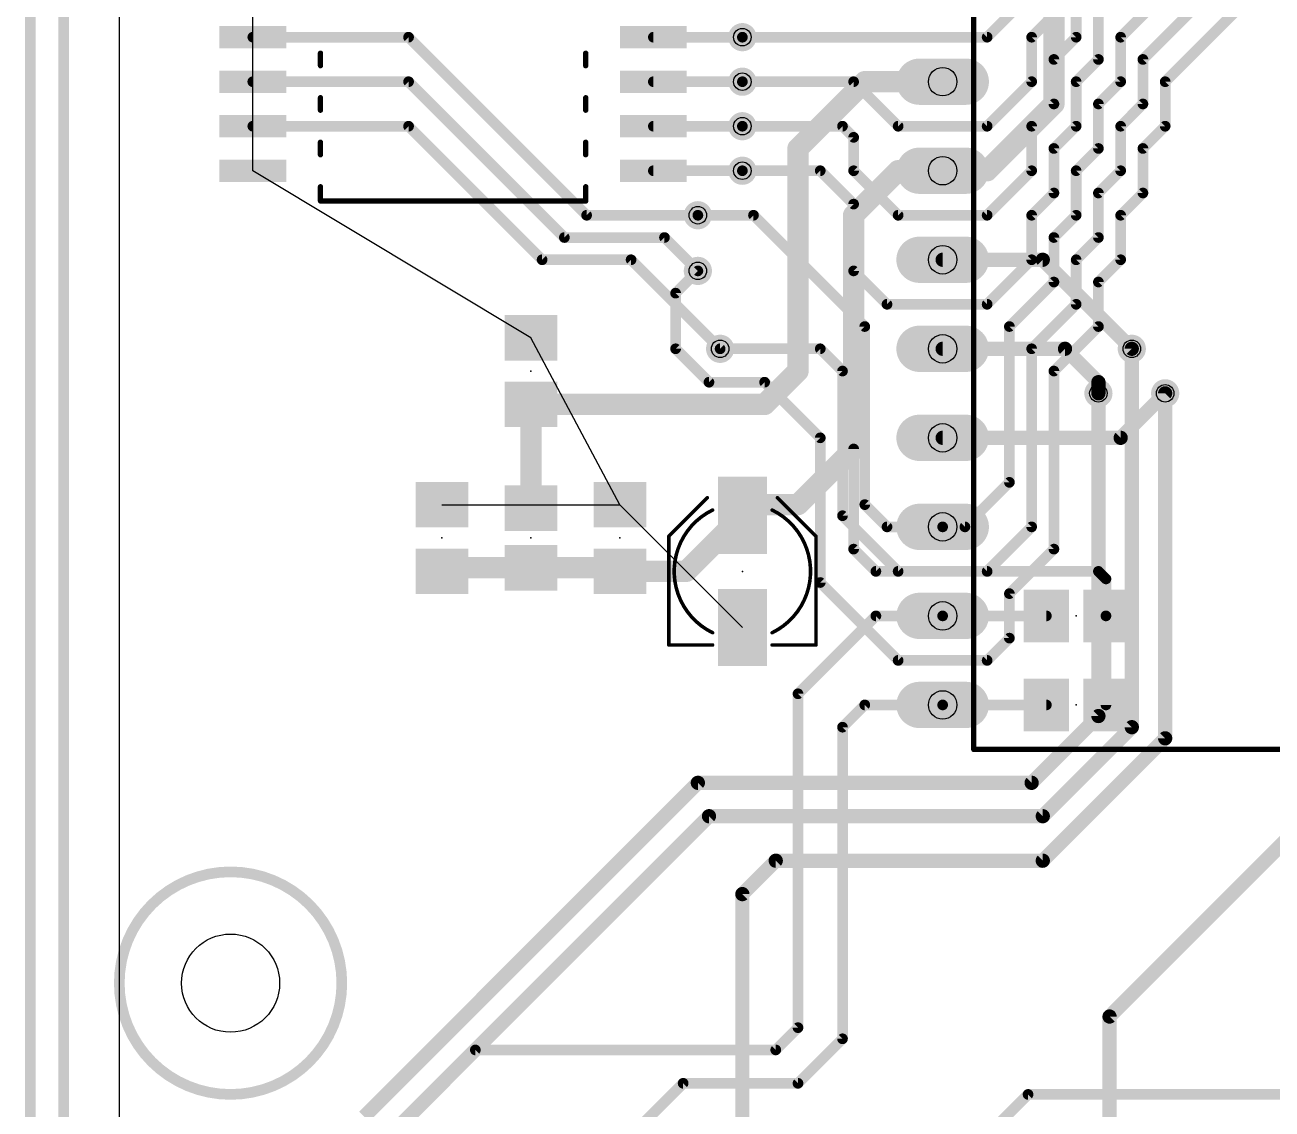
# Model space of a CAD drawing. Extents: x -3 to 108, y -3 to 135.
# Drawn here: x -2.69 to 32.89, y 66.26 to 97.19 of the extents above; entities that cross this region are included whole.
import ezdxf

# ---------------------------------------------------------------- set-up
doc = ezdxf.new("R2010")
doc.units = 0
for name, color, linetype in [('1', 22, 'CONTINUOUS'), ('16', 175, 'CONTINUOUS'), ('17', 82, 'CONTINUOUS'), ('18', 82, 'CONTINUOUS'), ('19', 53, 'CONTINUOUS'), ('20', 7, 'CONTINUOUS'), ('21', 253, 'CONTINUOUS'), ('23', 7, 'CONTINUOUS'), ('44', 253, 'CONTINUOUS')]:
    doc.layers.add(name, color=color, linetype=linetype)

# ---------------------------------------------------------------- blocks, each defined once
blk = doc.blocks.new('RECT')
blk.add_solid([(-0.5, -0.5), (0.5, -0.5), (-0.5, 0.5), (0.5, 0.5)])
blk = doc.blocks.new('LONGP100')
at = {"const_width": 1}
blk.add_lwpolyline([(-0.5, 0), (0.5, 0)], dxfattribs=at)
at = {"const_width": 0.5}
for points in [[(-0.5, 0.25, 1), (-0.5, -0.25)], [(0.5, -0.25, 1), (0.5, 0.25)]]:
    blk.add_lwpolyline(points, format="xyb", dxfattribs=at)
blk = doc.blocks.new('ROUNDV')
at = {"const_width": 0.5}
blk.add_lwpolyline([(0, -0.25, 1), (0, 0.25, 1), (0, -0.25)], format="xyb", dxfattribs=at)

msp = doc.modelspace()

# ---------------------------------------------------------------- linework, layer by layer
at = {"layer": '1'}
for points, const_width in [([(-1.5875, -2.2225), (-1.5875, 133.985)], 0.3048), ([(26.67, 94.9325), (26.67, 100.965)], 0.6096), ([(3.81, 96.8375), (8.255, 96.8375)], 0.3048), ([(8.255, 96.8375), (13.335, 91.7575)], 0.3048), ([(15.24, 96.8375), (17.78, 96.8375)], 0.3048), ([(21.2725, 95.5675), (19.3675, 93.6625)], 0.6096), ([(23.495, 95.5675), (21.2725, 95.5675)], 0.6096), ([(3.81, 95.5675), (8.255, 95.5675)], 0.3048), ([(8.255, 95.5675), (12.7, 91.1225)], 0.3048), ([(15.24, 95.5675), (17.78, 95.5675)], 0.3048), ([(24.765, 93.0275), (26.67, 94.9325)], 0.6096), ([(3.81, 94.2975), (8.255, 94.2975)], 0.3048), ([(8.255, 94.2975), (12.065, 90.4875)], 0.3048), ([(17.78, 94.2975), (15.24, 94.2975)], 0.3048), ([(19.3675, 93.6625), (19.3675, 87.3125)], 0.6096), ([(22.225, 93.0275), (20.955, 91.7575)], 0.6096), ([(23.495, 93.0275), (22.225, 93.0275)], 0.6096), ([(23.495, 93.0275), (24.765, 93.0275)], 0.6096), ([(15.24, 93.0275), (17.78, 93.0275)], 0.3048), ([(13.335, 91.7575), (16.51, 91.7575)], 0.3048), ([(20.955, 91.7575), (20.955, 85.09)], 0.6096), ([(12.7, 91.1225), (15.5575, 91.1225)], 0.3048), ([(15.5575, 91.1225), (16.51, 90.17)], 0.3048), ([(12.065, 90.4875), (14.605, 90.4875)], 0.3048), ([(14.605, 90.4875), (17.145, 87.9475)], 0.3048), ([(23.495, 90.4875), (26.3525, 90.4875)], 0.4064), ([(26.3525, 90.4875), (28.8925, 87.9475)], 0.4064), ([(26.9875, 87.9475), (23.495, 87.9475)], 0.4064), ([(27.94, 86.995), (26.9875, 87.9475)], 0.4064), ([(19.3675, 87.3125), (18.415, 86.36)], 0.6096), ([(27.94, 86.6775), (27.94, 86.995)], 0.4064), ([(28.575, 85.4075), (29.845, 86.6775)], 0.4064), ([(18.415, 86.36), (11.7475, 86.3625)], 0.6096), ([(11.7475, 83.4), (11.7475, 86.3625)], 0.6096), ([(23.495, 85.4075), (28.575, 85.4075)], 0.4064), ([(20.955, 85.09), (19.3675, 83.5025)], 0.6096), ([(20.955, 82.2325), (20.955, 85.09)], 0.3048), ([(18.085, 83.5025), (17.78, 83.1975)], 0.6096), ([(19.3675, 83.5025), (18.085, 83.5025)], 0.6096), ([(16.1825, 81.6), (17.78, 83.1975)], 0.6096), ([(21.59, 81.5975), (20.955, 82.2325)], 0.3048), ([(9.3075, 81.7), (9.2075, 81.6)], 0.6096), ([(11.7475, 81.7), (9.3075, 81.7)], 0.6096), ([(11.7475, 81.7), (14.1875, 81.7)], 0.6096), ([(14.1875, 81.7), (14.2875, 81.6)], 0.6096), ([(14.2875, 81.6), (16.1825, 81.6)], 0.6096), ([(27.94, 81.5975), (21.59, 81.5975)], 0.3048), ([(28.155, 81.3825), (27.94, 81.5975)], 0.3048), ([(28.155, 80.3275), (28.155, 81.3825)], 0.3048), ([(21.59, 80.3275), (19.3675, 78.105)], 0.3048), ([(23.495, 80.3275), (21.59, 80.3275)], 0.3048), ([(26.455, 80.3275), (23.495, 80.3275)], 0.3048), ([(28.155, 77.7875), (28.155, 80.3275)], 0.3048), ([(19.3675, 78.105), (19.3675, 68.58)], 0.3048), ([(21.2725, 77.7875), (20.6375, 77.1525)], 0.3048), ([(23.495, 77.7875), (21.2725, 77.7875)], 0.3048), ([(26.455, 77.7875), (23.495, 77.7875)], 0.3048), ([(20.6375, 77.1525), (20.6375, 68.2625)], 0.3048), ([(19.3675, 68.58), (18.7325, 67.945)], 0.3048), ([(20.6375, 68.2625), (19.3675, 66.9925)], 0.3048), ([(10.16, 67.945), (6.985, 64.77)], 0.3048), ([(18.7325, 67.945), (10.16, 67.945)], 0.3048), ([(16.09, 66.9925), (13.895, 64.7975)], 0.3048), ([(19.3675, 66.9925), (16.09, 66.9925)], 0.3048), ([(25.9325, 66.675), (24.055, 64.7975)], 0.3048), ([(34.6075, 66.675), (25.9325, 66.675)], 0.3048)]:
    msp.add_lwpolyline(points, dxfattribs=dict(at, const_width=const_width))
for points, const_width in [([(3.81, 96.9137, 1), (3.81, 96.7613)], 0.1524), ([(8.3089, 96.8914, 1), (8.2011, 96.7836)], 0.1524), ([(8.255, 96.7613, 1), (8.255, 96.9137)], 0.1524), ([(15.24, 96.9137, 1), (15.24, 96.7613)], 0.1524), ([(17.78, 96.7613, 1), (17.78, 96.9137)], 0.1524), ([(21.2725, 95.7199, 1), (21.2725, 95.4151)], 0.3048), ([(21.3803, 95.4597, 1), (21.1647, 95.6753)], 0.3048), ([(23.495, 95.4151, 1), (23.495, 95.7199)], 0.3048), ([(3.81, 95.6437, 1), (3.81, 95.4913)], 0.1524), ([(8.3089, 95.6214, 1), (8.2011, 95.5136)], 0.1524), ([(8.255, 95.4913, 1), (8.255, 95.6437)], 0.1524), ([(15.24, 95.6437, 1), (15.24, 95.4913)], 0.1524), ([(17.78, 95.4913, 1), (17.78, 95.6437)], 0.1524), ([(26.5176, 94.9325, 1), (26.8224, 94.9325)], 0.3048), ([(26.7778, 94.8247, 1), (26.5622, 95.0403)], 0.3048), ([(3.81, 94.3737, 1), (3.81, 94.2213)], 0.1524), ([(8.3089, 94.3514, 1), (8.2011, 94.2436)], 0.1524), ([(8.255, 94.2213, 1), (8.255, 94.3737)], 0.1524), ([(15.24, 94.3737, 1), (15.24, 94.2213)], 0.1524), ([(17.78, 94.2213, 1), (17.78, 94.3737)], 0.1524), ([(19.5199, 93.6625, 1), (19.2151, 93.6625)], 0.3048), ([(19.2597, 93.7703, 1), (19.4753, 93.5547)], 0.3048), ([(22.225, 93.1799, 1), (22.225, 92.8751)], 0.3048), ([(22.3328, 92.9197, 1), (22.1172, 93.1353)], 0.3048), ([(23.495, 93.1799, 1), (23.495, 92.8751)], 0.3048), ([(23.495, 92.8751, 1), (23.495, 93.1799)], 0.3048), ([(24.6572, 93.1353, 1), (24.8728, 92.9197)], 0.3048), ([(24.765, 92.8751, 1), (24.765, 93.1799)], 0.3048), ([(15.24, 93.1037, 1), (15.24, 92.9513)], 0.1524), ([(17.78, 92.9513, 1), (17.78, 93.1037)], 0.1524), ([(13.335, 91.8337, 1), (13.335, 91.6813)], 0.1524), ([(13.2811, 91.7036, 1), (13.3889, 91.8114)], 0.1524), ([(16.51, 91.6813, 1), (16.51, 91.8337)], 0.1524), ([(20.8472, 91.8653, 1), (21.0628, 91.6497)], 0.3048), ([(21.1074, 91.7575, 1), (20.8026, 91.7575)], 0.3048), ([(12.7, 91.1987, 1), (12.7, 91.0463)], 0.1524), ([(12.6461, 91.0686, 1), (12.7539, 91.1764)], 0.1524), ([(15.6114, 91.1764, 1), (15.5036, 91.0686)], 0.1524), ([(15.5575, 91.0463, 1), (15.5575, 91.1987)], 0.1524), ([(12.065, 90.5637, 1), (12.065, 90.4113)], 0.1524), ([(12.0111, 90.4336, 1), (12.1189, 90.5414)], 0.1524), ([(14.6589, 90.5414, 1), (14.5511, 90.4336)], 0.1524), ([(14.605, 90.4113, 1), (14.605, 90.5637)], 0.1524), ([(23.495, 90.5891, 1), (23.495, 90.3859)], 0.2032), ([(26.4243, 90.5593, 1), (26.2807, 90.4157)], 0.2032), ([(26.3525, 90.3859, 1), (26.3525, 90.5891)], 0.2032), ([(16.4561, 90.1161, 1), (16.5639, 90.2239)], 0.1524), ([(17.0911, 87.8936, 1), (17.1989, 88.0014)], 0.1524), ([(23.495, 88.0491, 1), (23.495, 87.8459)], 0.2032), ([(27.0593, 88.0193, 1), (26.9157, 87.8757)], 0.2032), ([(26.9875, 87.8459, 1), (26.9875, 88.0491)], 0.2032), ([(28.8207, 87.8757, 1), (28.9643, 88.0193)], 0.2032), ([(19.4753, 87.2047, 1), (19.2597, 87.4203)], 0.3048), ([(19.2151, 87.3125, 1), (19.5199, 87.3125)], 0.3048), ([(28.0416, 86.995, 1), (27.8384, 86.995)], 0.2032), ([(27.8682, 86.9232, 1), (28.0118, 87.0668)], 0.2032), ([(29.9168, 86.6057, 1), (29.7732, 86.7493)], 0.2032), ([(11.7476, 86.5149, 1), (11.7474, 86.2101)], 0.3048), ([(11.8999, 86.3625, 1), (11.5951, 86.3625)], 0.3048), ([(18.3072, 86.4678, 1), (18.5228, 86.2522)], 0.3048), ([(18.4149, 86.2076, 1), (18.4151, 86.5124)], 0.3048), ([(27.8384, 86.6775, 1), (28.0416, 86.6775)], 0.2032), ([(23.495, 85.5091, 1), (23.495, 85.3059)], 0.2032), ([(28.5032, 85.4793, 1), (28.6468, 85.3357)], 0.2032), ([(28.575, 85.3059, 1), (28.575, 85.5091)], 0.2032), ([(20.8026, 85.09, 1), (21.1074, 85.09)], 0.3048), ([(21.0628, 84.9822, 1), (20.8472, 85.1978)], 0.3048), ([(21.0312, 85.09, 1), (20.8788, 85.09)], 0.1524), ([(18.085, 83.6549, 1), (18.085, 83.3501)], 0.3048), ([(18.1928, 83.3947, 1), (17.9772, 83.6103)], 0.3048), ([(19.2597, 83.6103, 1), (19.4753, 83.3947)], 0.3048), ([(19.3675, 83.3501, 1), (19.3675, 83.6549)], 0.3048), ([(11.5951, 83.4, 1), (11.8999, 83.4)], 0.3048), ([(17.6722, 83.3053, 1), (17.8878, 83.0897)], 0.3048), ([(17.8878, 83.0897, 1), (17.6722, 83.3053)], 0.3048), ([(21.0089, 82.2864, 1), (20.9011, 82.1786)], 0.1524), ([(20.8788, 82.2325, 1), (21.0312, 82.2325)], 0.1524), ([(9.0997, 81.7078, 1), (9.3153, 81.4922)], 0.3048), ([(9.3075, 81.8524, 1), (9.3075, 81.5476)], 0.3048), ([(9.4153, 81.5922, 1), (9.1997, 81.8078)], 0.3048), ([(11.7475, 81.8524, 1), (11.7475, 81.5476)], 0.3048), ([(11.7475, 81.5476, 1), (11.7475, 81.8524)], 0.3048), ([(14.2953, 81.8078, 1), (14.0797, 81.5922)], 0.3048), ([(14.2875, 81.7524, 1), (14.2875, 81.4476)], 0.3048), ([(14.1797, 81.4922, 1), (14.3953, 81.7078)], 0.3048), ([(14.1875, 81.5476, 1), (14.1875, 81.8524)], 0.3048), ([(16.0747, 81.7078, 1), (16.2903, 81.4922)], 0.3048), ([(16.1825, 81.4476, 1), (16.1825, 81.7524)], 0.3048), ([(21.59, 81.6737, 1), (21.59, 81.5213)], 0.1524), ([(21.5361, 81.5436, 1), (21.6439, 81.6514)], 0.1524), ([(27.9939, 81.6514, 1), (27.8861, 81.5436)], 0.1524), ([(27.94, 81.5213, 1), (27.94, 81.6737)], 0.1524), ([(28.2312, 81.3825, 1), (28.0788, 81.3825)], 0.1524), ([(28.1011, 81.3286, 1), (28.2089, 81.4364)], 0.1524), ([(21.59, 80.4037, 1), (21.59, 80.2513)], 0.1524), ([(21.6439, 80.2736, 1), (21.5361, 80.3814)], 0.1524), ([(23.495, 80.4037, 1), (23.495, 80.2513)], 0.1524), ([(23.495, 80.2513, 1), (23.495, 80.4037)], 0.1524), ([(26.455, 80.2513, 1), (26.455, 80.4037)], 0.1524), ([(28.2312, 80.3275, 1), (28.0788, 80.3275)], 0.1524), ([(28.0788, 80.3275, 1), (28.2312, 80.3275)], 0.1524), ([(19.4437, 78.105, 1), (19.2913, 78.105)], 0.1524), ([(19.3136, 78.1589, 1), (19.4214, 78.0511)], 0.1524), ([(21.2725, 77.8637, 1), (21.2725, 77.7113)], 0.1524), ([(21.3264, 77.7336, 1), (21.2186, 77.8414)], 0.1524), ([(23.495, 77.8637, 1), (23.495, 77.7113)], 0.1524), ([(23.495, 77.7113, 1), (23.495, 77.8637)], 0.1524), ([(26.455, 77.7113, 1), (26.455, 77.8637)], 0.1524), ([(28.0788, 77.7875, 1), (28.2312, 77.7875)], 0.1524), ([(20.7137, 77.1525, 1), (20.5613, 77.1525)], 0.1524), ([(20.5836, 77.2064, 1), (20.6914, 77.0986)], 0.1524), ([(19.4214, 68.5261, 1), (19.3136, 68.6339)], 0.1524), ([(19.2913, 68.58, 1), (19.4437, 68.58)], 0.1524), ([(20.5613, 68.2625, 1), (20.7137, 68.2625)], 0.1524), ([(20.6914, 68.2086, 1), (20.5836, 68.3164)], 0.1524), ([(10.16, 68.0212, 1), (10.16, 67.8688)], 0.1524), ([(10.2139, 67.8911, 1), (10.1061, 67.9989)], 0.1524), ([(18.6786, 67.9989, 1), (18.7864, 67.8911)], 0.1524), ([(18.7325, 67.8688, 1), (18.7325, 68.0212)], 0.1524), ([(16.09, 67.0687, 1), (16.09, 66.9163)], 0.1524), ([(16.1439, 66.9386, 1), (16.0361, 67.0464)], 0.1524), ([(19.3136, 67.0464, 1), (19.4214, 66.9386)], 0.1524), ([(19.3675, 66.9163, 1), (19.3675, 67.0687)], 0.1524), ([(25.9325, 66.7512, 1), (25.9325, 66.5988)], 0.1524), ([(25.9864, 66.6211, 1), (25.8786, 66.7289)], 0.1524)]:
    msp.add_lwpolyline(points, format="xyb", dxfattribs=dict(at, const_width=const_width))
at = {"layer": '16'}
for points, const_width in [([(-2.54, -2.54), (-2.54, 134.62)], 0.3048), ([(28.575, 96.8375), (31.75, 100.0125)], 0.3048), ([(32.385, 99.3775), (29.21, 96.2025)], 0.3048), ([(24.765, 96.8375), (26.035, 98.1075)], 0.3048), ([(27.305, 96.8375), (27.305, 98.1075)], 0.3048), ([(29.845, 95.5675), (32.385, 98.1075)], 0.3048), ([(26.035, 96.8375), (26.67, 97.4725)], 0.3048), ([(27.94, 96.2025), (27.94, 97.4725)], 0.3048), ([(24.765, 96.8375), (17.78, 96.8375)], 0.3048), ([(26.035, 95.5675), (26.035, 96.8375)], 0.3048), ([(26.67, 96.2025), (27.305, 96.8375)], 0.3048), ([(28.575, 95.5675), (28.575, 96.8375)], 0.3048), ([(26.67, 94.9325), (26.67, 96.2025)], 0.3048), ([(27.305, 95.5675), (27.94, 96.2025)], 0.3048), ([(29.21, 96.2025), (29.21, 94.9325)], 0.3048), ([(20.955, 95.5675), (17.78, 95.5675)], 0.3048), ([(22.225, 94.2975), (20.955, 95.5675)], 0.3048), ([(24.765, 94.2975), (26.035, 95.5675)], 0.3048), ([(27.305, 94.2975), (27.305, 95.5675)], 0.3048), ([(27.94, 94.9325), (28.575, 95.5675)], 0.3048), ([(29.845, 94.2975), (29.845, 95.5675)], 0.3048), ([(26.035, 94.2975), (26.67, 94.9325)], 0.3048), ([(27.94, 93.6625), (27.94, 94.9325)], 0.3048), ([(29.21, 94.9325), (28.575, 94.2975)], 0.3048), ([(20.6375, 94.2975), (17.78, 94.2975)], 0.3048), ([(20.955, 93.98), (20.6375, 94.2975)], 0.3048), ([(24.765, 94.2975), (22.225, 94.2975)], 0.3048), ([(26.035, 93.0275), (26.035, 94.2975)], 0.3048), ([(26.67, 93.6625), (27.305, 94.2975)], 0.3048), ([(28.575, 94.2975), (28.575, 93.0275)], 0.3048), ([(29.21, 93.6625), (29.845, 94.2975)], 0.3048), ([(20.955, 93.0275), (20.955, 93.98)], 0.3048), ([(26.67, 92.3925), (26.67, 93.6625)], 0.3048), ([(27.305, 93.0275), (27.94, 93.6625)], 0.3048), ([(29.21, 92.3925), (29.21, 93.6625)], 0.3048), ([(20.0025, 93.0275), (17.78, 93.0275)], 0.3048), ([(20.955, 92.075), (20.0025, 93.0275)], 0.3048), ([(22.225, 91.7575), (20.955, 93.0275)], 0.3048), ([(24.765, 91.7575), (26.035, 93.0275)], 0.3048), ([(27.305, 91.7575), (27.305, 93.0275)], 0.3048), ([(28.575, 93.0275), (27.94, 92.3925)], 0.3048), ([(26.035, 91.7575), (26.67, 92.3925)], 0.3048), ([(27.94, 92.3925), (27.94, 91.1225)], 0.3048), ([(28.575, 91.7575), (29.21, 92.3925)], 0.3048), ([(20.955, 90.17), (20.955, 92.075)], 0.3048), ([(16.51, 91.7575), (18.0975, 91.7575)], 0.3048), ([(18.0975, 91.7575), (21.2725, 88.5825)], 0.3048), ([(24.765, 91.7575), (22.225, 91.7575)], 0.3048), ([(26.035, 90.4875), (26.035, 91.7575)], 0.3048), ([(26.67, 91.1225), (27.305, 91.7575)], 0.3048), ([(28.575, 90.4875), (28.575, 91.7575)], 0.3048), ([(26.67, 89.8525), (26.67, 91.1225)], 0.3048), ([(27.94, 91.1225), (27.305, 90.4875)], 0.3048), ([(24.765, 89.2175), (26.035, 90.4875)], 0.3048), ([(27.305, 90.4875), (27.305, 89.2175)], 0.3048), ([(27.94, 89.8525), (28.575, 90.4875)], 0.3048), ([(15.875, 89.535), (16.51, 90.17)], 0.3048), ([(21.9075, 89.2175), (20.955, 90.17)], 0.3048), ([(15.875, 87.9475), (15.875, 89.535)], 0.3048), ([(25.4, 88.5825), (26.67, 89.8525)], 0.3048), ([(27.94, 88.5825), (27.94, 89.8525)], 0.3048), ([(24.765, 89.2175), (21.9075, 89.2175)], 0.3048), ([(27.305, 89.2175), (26.035, 87.9475)], 0.3048), ([(21.2725, 88.5825), (21.2725, 83.5025)], 0.3048), ([(25.4, 84.1375), (25.4, 88.5825)], 0.3048), ([(26.67, 87.3125), (27.94, 88.5825)], 0.3048), ([(16.8275, 86.995), (15.875, 87.9475)], 0.3048), ([(20.0025, 87.9475), (17.145, 87.9475)], 0.3048), ([(20.6375, 87.3125), (20.0025, 87.9475)], 0.3048), ([(26.035, 87.9475), (26.035, 82.8675)], 0.3048), ([(28.8925, 87.9475), (28.8925, 77.1525)], 0.4064), ([(20.6375, 83.185), (20.6375, 87.3125)], 0.3048), ([(26.67, 87.3125), (26.67, 82.2325)], 0.3048), ([(18.415, 86.995), (16.8275, 86.995)], 0.3048), ([(20.0025, 85.4075), (18.415, 86.995)], 0.3048), ([(27.94, 77.47), (27.94, 86.6775)], 0.4064), ([(29.845, 86.6775), (29.845, 76.835)], 0.4064), ([(20.0025, 81.28), (20.0025, 85.4075)], 0.3048), ([(24.13, 82.8675), (25.4, 84.1375)], 0.3048), ([(21.2725, 83.5025), (21.9075, 82.8675)], 0.3048), ([(22.225, 81.5975), (20.6375, 83.185)], 0.3048), ([(21.9075, 82.8675), (23.495, 82.8675)], 0.3048), ([(23.495, 82.8675), (24.13, 82.8675)], 0.3048), ([(26.035, 82.8675), (24.765, 81.5975)], 0.3048), ([(26.67, 82.2325), (25.4, 80.9625)], 0.3048), ([(24.765, 81.5975), (22.225, 81.5975)], 0.3048), ([(22.225, 79.0575), (20.0025, 81.28)], 0.3048), ([(25.4, 80.9625), (25.4, 79.6925)], 0.3048), ([(25.4, 79.6925), (24.765, 79.0575)], 0.3048), ([(24.765, 79.0575), (22.225, 79.0575)], 0.3048), ([(26.035, 75.565), (27.94, 77.47)], 0.4064), ([(28.8925, 77.1525), (26.3525, 74.6125)], 0.4064), ([(29.845, 76.835), (26.3525, 73.3425)], 0.4064), ([(6.985, 66.04), (16.51, 75.565)], 0.4064), ([(16.51, 75.565), (26.035, 75.565)], 0.4064), ([(16.8275, 74.6125), (7.9375, 65.7225)], 0.4064), ([(26.3525, 74.6125), (16.8275, 74.6125)], 0.4064), ([(33.9725, 74.6125), (28.2575, 68.8975)], 0.4064), ([(18.7325, 73.3425), (17.78, 72.39)], 0.4064), ([(26.3525, 73.3425), (18.7325, 73.3425)], 0.4064), ([(17.78, 72.39), (17.78, 30.48)], 0.4064), ([(28.2575, 68.8975), (28.2575, 26.67)], 0.4064)]:
    msp.add_lwpolyline(points, dxfattribs=dict(at, const_width=const_width))
for points, const_width in [([(17.78, 96.9137, 1), (17.78, 96.7613)], 0.1524), ([(24.7111, 96.8914, 1), (24.8189, 96.7836)], 0.1524), ([(24.765, 96.7613, 1), (24.765, 96.9137)], 0.1524), ([(26.1112, 96.8375, 1), (25.9588, 96.8375)], 0.1524), ([(25.9811, 96.8914, 1), (26.0889, 96.7836)], 0.1524), ([(27.2288, 96.8375, 1), (27.3812, 96.8375)], 0.1524), ([(27.3589, 96.7836, 1), (27.2511, 96.8914)], 0.1524), ([(28.6512, 96.8375, 1), (28.4988, 96.8375)], 0.1524), ([(28.5211, 96.8914, 1), (28.6289, 96.7836)], 0.1524), ([(26.7462, 96.2025, 1), (26.5938, 96.2025)], 0.1524), ([(26.6161, 96.2564, 1), (26.7239, 96.1486)], 0.1524), ([(27.8638, 96.2025, 1), (28.0162, 96.2025)], 0.1524), ([(27.9939, 96.1486, 1), (27.8861, 96.2564)], 0.1524), ([(29.2862, 96.2025, 1), (29.1338, 96.2025)], 0.1524), ([(29.1561, 96.2564, 1), (29.2639, 96.1486)], 0.1524), ([(17.78, 95.6437, 1), (17.78, 95.4913)], 0.1524), ([(21.0089, 95.6214, 1), (20.9011, 95.5136)], 0.1524), ([(20.955, 95.4913, 1), (20.955, 95.6437)], 0.1524), ([(25.9588, 95.5675, 1), (26.1112, 95.5675)], 0.1524), ([(26.0889, 95.5136, 1), (25.9811, 95.6214)], 0.1524), ([(27.3812, 95.5675, 1), (27.2288, 95.5675)], 0.1524), ([(27.2511, 95.6214, 1), (27.3589, 95.5136)], 0.1524), ([(28.4988, 95.5675, 1), (28.6512, 95.5675)], 0.1524), ([(28.6289, 95.5136, 1), (28.5211, 95.6214)], 0.1524), ([(29.9212, 95.5675, 1), (29.7688, 95.5675)], 0.1524), ([(29.7911, 95.6214, 1), (29.8989, 95.5136)], 0.1524), ([(26.7239, 94.8786, 1), (26.6161, 94.9864)], 0.1524), ([(28.0162, 94.9325, 1), (27.8638, 94.9325)], 0.1524), ([(27.8861, 94.9864, 1), (27.9939, 94.8786)], 0.1524), ([(29.2639, 94.8786, 1), (29.1561, 94.9864)], 0.1524), ([(26.5938, 94.9325, 1), (26.7462, 94.9325)], 0.1524), ([(29.1338, 94.9325, 1), (29.2862, 94.9325)], 0.1524), ([(17.78, 94.3737, 1), (17.78, 94.2213)], 0.1524), ([(20.6914, 94.3514, 1), (20.5836, 94.2436)], 0.1524), ([(20.6375, 94.2213, 1), (20.6375, 94.3737)], 0.1524), ([(22.225, 94.3737, 1), (22.225, 94.2213)], 0.1524), ([(22.1711, 94.2436, 1), (22.2789, 94.3514)], 0.1524), ([(24.7111, 94.3514, 1), (24.8189, 94.2436)], 0.1524), ([(24.765, 94.2213, 1), (24.765, 94.3737)], 0.1524), ([(26.1112, 94.2975, 1), (25.9588, 94.2975)], 0.1524), ([(25.9811, 94.3514, 1), (26.0889, 94.2436)], 0.1524), ([(27.2288, 94.2975, 1), (27.3812, 94.2975)], 0.1524), ([(27.3589, 94.2436, 1), (27.2511, 94.3514)], 0.1524), ([(28.6512, 94.2975, 1), (28.4988, 94.2975)], 0.1524), ([(28.5211, 94.3514, 1), (28.6289, 94.2436)], 0.1524), ([(29.7688, 94.2975, 1), (29.9212, 94.2975)], 0.1524), ([(29.8989, 94.2436, 1), (29.7911, 94.3514)], 0.1524), ([(21.0312, 93.98, 1), (20.8788, 93.98)], 0.1524), ([(20.9011, 93.9261, 1), (21.0089, 94.0339)], 0.1524), ([(26.7462, 93.6625, 1), (26.5938, 93.6625)], 0.1524), ([(26.6161, 93.7164, 1), (26.7239, 93.6086)], 0.1524), ([(27.8638, 93.6625, 1), (28.0162, 93.6625)], 0.1524), ([(27.9939, 93.6086, 1), (27.8861, 93.7164)], 0.1524), ([(29.2862, 93.6625, 1), (29.1338, 93.6625)], 0.1524), ([(29.1561, 93.7164, 1), (29.2639, 93.6086)], 0.1524), ([(17.78, 93.1037, 1), (17.78, 92.9513)], 0.1524), ([(20.0564, 93.0814, 1), (19.9486, 92.9736)], 0.1524), ([(20.0025, 92.9513, 1), (20.0025, 93.1037)], 0.1524), ([(21.0089, 93.0814, 1), (20.9011, 92.9736)], 0.1524), ([(20.8788, 93.0275, 1), (21.0312, 93.0275)], 0.1524), ([(25.9588, 93.0275, 1), (26.1112, 93.0275)], 0.1524), ([(26.0889, 92.9736, 1), (25.9811, 93.0814)], 0.1524), ([(27.3812, 93.0275, 1), (27.2288, 93.0275)], 0.1524), ([(27.2511, 93.0814, 1), (27.3589, 92.9736)], 0.1524), ([(28.4988, 93.0275, 1), (28.6512, 93.0275)], 0.1524), ([(28.6289, 92.9736, 1), (28.5211, 93.0814)], 0.1524), ([(26.7239, 92.3386, 1), (26.6161, 92.4464)], 0.1524), ([(28.0162, 92.3925, 1), (27.8638, 92.3925)], 0.1524), ([(29.2639, 92.3386, 1), (29.1561, 92.4464)], 0.1524), ([(21.0312, 92.075, 1), (20.8788, 92.075)], 0.1524), ([(20.9011, 92.0211, 1), (21.0089, 92.1289)], 0.1524), ([(26.5938, 92.3925, 1), (26.7462, 92.3925)], 0.1524), ([(27.8861, 92.4464, 1), (27.9939, 92.3386)], 0.1524), ([(29.1338, 92.3925, 1), (29.2862, 92.3925)], 0.1524), ([(16.51, 91.8337, 1), (16.51, 91.6813)], 0.1524), ([(18.1514, 91.8114, 1), (18.0436, 91.7036)], 0.1524), ([(18.0975, 91.6813, 1), (18.0975, 91.8337)], 0.1524), ([(22.225, 91.8337, 1), (22.225, 91.6813)], 0.1524), ([(22.1711, 91.7036, 1), (22.2789, 91.8114)], 0.1524), ([(24.7111, 91.8114, 1), (24.8189, 91.7036)], 0.1524), ([(24.765, 91.6813, 1), (24.765, 91.8337)], 0.1524), ([(26.1112, 91.7575, 1), (25.9588, 91.7575)], 0.1524), ([(25.9811, 91.8114, 1), (26.0889, 91.7036)], 0.1524), ([(27.2288, 91.7575, 1), (27.3812, 91.7575)], 0.1524), ([(27.3589, 91.7036, 1), (27.2511, 91.8114)], 0.1524), ([(28.6512, 91.7575, 1), (28.4988, 91.7575)], 0.1524), ([(28.5211, 91.8114, 1), (28.6289, 91.7036)], 0.1524), ([(26.7462, 91.1225, 1), (26.5938, 91.1225)], 0.1524), ([(26.6161, 91.1764, 1), (26.7239, 91.0686)], 0.1524), ([(27.8638, 91.1225, 1), (28.0162, 91.1225)], 0.1524), ([(27.9939, 91.0686, 1), (27.8861, 91.1764)], 0.1524), ([(25.9588, 90.4875, 1), (26.1112, 90.4875)], 0.1524), ([(26.0889, 90.4336, 1), (25.9811, 90.5414)], 0.1524), ([(27.3812, 90.4875, 1), (27.2288, 90.4875)], 0.1524), ([(27.2511, 90.5414, 1), (27.3589, 90.4336)], 0.1524), ([(28.4988, 90.4875, 1), (28.6512, 90.4875)], 0.1524), ([(28.6289, 90.4336, 1), (28.5211, 90.5414)], 0.1524), ([(16.5639, 90.1161, 1), (16.4561, 90.2239)], 0.1524), ([(21.0089, 90.2239, 1), (20.9011, 90.1161)], 0.1524), ([(20.8788, 90.17, 1), (21.0312, 90.17)], 0.1524), ([(15.9512, 89.535, 1), (15.7988, 89.535)], 0.1524), ([(26.5938, 89.8525, 1), (26.7462, 89.8525)], 0.1524), ([(26.7239, 89.7986, 1), (26.6161, 89.9064)], 0.1524), ([(28.0162, 89.8525, 1), (27.8638, 89.8525)], 0.1524), ([(27.8861, 89.9064, 1), (27.9939, 89.7986)], 0.1524), ([(15.8211, 89.5889, 1), (15.9289, 89.4811)], 0.1524), ([(21.9075, 89.2937, 1), (21.9075, 89.1413)], 0.1524), ([(21.8536, 89.1636, 1), (21.9614, 89.2714)], 0.1524), ([(24.7111, 89.2714, 1), (24.8189, 89.1636)], 0.1524), ([(24.765, 89.1413, 1), (24.765, 89.2937)], 0.1524), ([(27.3589, 89.1636, 1), (27.2511, 89.2714)], 0.1524), ([(27.2288, 89.2175, 1), (27.3812, 89.2175)], 0.1524), ([(21.3487, 88.5825, 1), (21.1963, 88.5825)], 0.1524), ([(21.2186, 88.5286, 1), (21.3264, 88.6364)], 0.1524), ([(25.4762, 88.5825, 1), (25.3238, 88.5825)], 0.1524), ([(25.3461, 88.6364, 1), (25.4539, 88.5286)], 0.1524), ([(27.8638, 88.5825, 1), (28.0162, 88.5825)], 0.1524), ([(27.9939, 88.5286, 1), (27.8861, 88.6364)], 0.1524), ([(15.9289, 88.0014, 1), (15.8211, 87.8936)], 0.1524), ([(15.7988, 87.9475, 1), (15.9512, 87.9475)], 0.1524), ([(17.145, 88.0237, 1), (17.145, 87.8713)], 0.1524), ([(20.0564, 88.0014, 1), (19.9486, 87.8936)], 0.1524), ([(20.0025, 87.8713, 1), (20.0025, 88.0237)], 0.1524), ([(26.1112, 87.9475, 1), (25.9588, 87.9475)], 0.1524), ([(25.9811, 88.0014, 1), (26.0889, 87.8936)], 0.1524), ([(28.9941, 87.9475, 1), (28.7909, 87.9475)], 0.2032), ([(20.7137, 87.3125, 1), (20.5613, 87.3125)], 0.1524), ([(20.5836, 87.2586, 1), (20.6914, 87.3664)], 0.1524), ([(26.7462, 87.3125, 1), (26.5938, 87.3125)], 0.1524), ([(26.6161, 87.3664, 1), (26.7239, 87.2586)], 0.1524), ([(16.8275, 87.0712, 1), (16.8275, 86.9188)], 0.1524), ([(16.7736, 86.9411, 1), (16.8814, 87.0489)], 0.1524), ([(18.4689, 87.0489, 1), (18.3611, 86.9411)], 0.1524), ([(18.415, 86.9188, 1), (18.415, 87.0712)], 0.1524), ([(28.0416, 86.6775, 1), (27.8384, 86.6775)], 0.2032), ([(29.9466, 86.6775, 1), (29.7434, 86.6775)], 0.2032), ([(20.0787, 85.4075, 1), (19.9263, 85.4075)], 0.1524), ([(19.9486, 85.3536, 1), (20.0564, 85.4614)], 0.1524), ([(25.3238, 84.1375, 1), (25.4762, 84.1375)], 0.1524), ([(25.4539, 84.0836, 1), (25.3461, 84.1914)], 0.1524), ([(21.3264, 83.5564, 1), (21.2186, 83.4486)], 0.1524), ([(20.6914, 83.2389, 1), (20.5836, 83.1311)], 0.1524), ([(21.1963, 83.5025, 1), (21.3487, 83.5025)], 0.1524), ([(20.5613, 83.185, 1), (20.7137, 83.185)], 0.1524), ([(21.9075, 82.9437, 1), (21.9075, 82.7913)], 0.1524), ([(21.8536, 82.8136, 1), (21.9614, 82.9214)], 0.1524), ([(23.495, 82.9437, 1), (23.495, 82.7913)], 0.1524), ([(23.495, 82.7913, 1), (23.495, 82.9437)], 0.1524), ([(24.0761, 82.9214, 1), (24.1839, 82.8136)], 0.1524), ([(24.13, 82.7913, 1), (24.13, 82.9437)], 0.1524), ([(25.9588, 82.8675, 1), (26.1112, 82.8675)], 0.1524), ([(26.0889, 82.8136, 1), (25.9811, 82.9214)], 0.1524), ([(26.5938, 82.2325, 1), (26.7462, 82.2325)], 0.1524), ([(26.7239, 82.1786, 1), (26.6161, 82.2864)], 0.1524), ([(22.225, 81.6737, 1), (22.225, 81.5213)], 0.1524), ([(22.1711, 81.5436, 1), (22.2789, 81.6514)], 0.1524), ([(24.7111, 81.6514, 1), (24.8189, 81.5436)], 0.1524), ([(24.765, 81.5213, 1), (24.765, 81.6737)], 0.1524), ([(20.0564, 81.3339, 1), (19.9486, 81.2261)], 0.1524), ([(19.9263, 81.28, 1), (20.0787, 81.28)], 0.1524), ([(25.4762, 80.9625, 1), (25.3238, 80.9625)], 0.1524), ([(25.3461, 81.0164, 1), (25.4539, 80.9086)], 0.1524), ([(25.3238, 79.6925, 1), (25.4762, 79.6925)], 0.1524), ([(25.4539, 79.6386, 1), (25.3461, 79.7464)], 0.1524), ([(22.225, 79.1337, 1), (22.225, 78.9813)], 0.1524), ([(22.1711, 79.0036, 1), (22.2789, 79.1114)], 0.1524), ([(24.7111, 79.1114, 1), (24.8189, 79.0036)], 0.1524), ([(24.765, 78.9813, 1), (24.765, 79.1337)], 0.1524), ([(28.0118, 77.3982, 1), (27.8682, 77.5418)], 0.2032), ([(27.8384, 77.47, 1), (28.0416, 77.47)], 0.2032), ([(28.7909, 77.1525, 1), (28.9941, 77.1525)], 0.2032), ([(28.9643, 77.0807, 1), (28.8207, 77.2243)], 0.2032), ([(29.7434, 76.835, 1), (29.9466, 76.835)], 0.2032), ([(29.9168, 76.7632, 1), (29.7732, 76.9068)], 0.2032), ([(16.51, 75.6666, 1), (16.51, 75.4634)], 0.2032), ([(16.5818, 75.4932, 1), (16.4382, 75.6368)], 0.2032), ([(25.9632, 75.6368, 1), (26.1068, 75.4932)], 0.2032), ([(26.035, 75.4634, 1), (26.035, 75.6666)], 0.2032), ([(16.8275, 74.7141, 1), (16.8275, 74.5109)], 0.2032), ([(16.8993, 74.5407, 1), (16.7557, 74.6843)], 0.2032), ([(26.2807, 74.6843, 1), (26.4243, 74.5407)], 0.2032), ([(26.3525, 74.5109, 1), (26.3525, 74.7141)], 0.2032), ([(18.7325, 73.4441, 1), (18.7325, 73.2409)], 0.2032), ([(18.8043, 73.2707, 1), (18.6607, 73.4143)], 0.2032), ([(26.2807, 73.4143, 1), (26.4243, 73.2707)], 0.2032), ([(26.3525, 73.2409, 1), (26.3525, 73.4441)], 0.2032), ([(17.8816, 72.39, 1), (17.6784, 72.39)], 0.2032), ([(17.7082, 72.4618, 1), (17.8518, 72.3182)], 0.2032), ([(28.3591, 68.8975, 1), (28.1559, 68.8975)], 0.2032), ([(28.1857, 68.9693, 1), (28.3293, 68.8257)], 0.2032)]:
    msp.add_lwpolyline(points, format="xyb", dxfattribs=dict(at, const_width=const_width))
at = {"layer": '19'}
for p, q in [((3.81, 93.0275), (3.81, 98.1075)), ((11.7475, 88.2625), (3.81, 93.0275)), ((14.2875, 83.5), (11.7475, 88.2625)), ((9.2075, 83.5), (14.2875, 83.5)), ((17.78, 79.9975), (14.2875, 83.5))]:
    msp.add_line(p, q, dxfattribs=at)
at = {"layer": '20'}
msp.add_line((0, 132.3975), (0, 0), dxfattribs=at)
msp.add_circle((3.175, 69.85), 1.4, dxfattribs=at)
at = {"layer": '21'}
for points, const_width in [([(24.384, 127.3175), (24.384, 76.5175)], 0.1524), ([(5.7404, 96.0247), (5.7404, 96.3803)], 0.1524), ([(13.3096, 96.3803), (13.3096, 96.0247)], 0.1524), ([(5.7404, 94.7547), (5.7404, 95.1103)], 0.1524), ([(13.3096, 95.1103), (13.3096, 94.7547)], 0.1524), ([(5.7404, 93.4847), (5.7404, 93.8403)], 0.1524), ([(13.3096, 93.8403), (13.3096, 93.4847)], 0.1524), ([(5.7404, 92.1639), (5.7404, 92.5703)], 0.1524), ([(13.3096, 92.1639), (13.3096, 92.5703)], 0.1524), ([(5.7404, 92.1639), (13.3096, 92.1639)], 0.1524), ([(15.68, 82.5975), (16.78, 83.6975)], 0.1016), ([(18.78, 83.6975), (19.88, 82.5975)], 0.1016), ([(15.68, 79.4975), (15.68, 82.5975)], 0.1016), ([(19.88, 82.5975), (19.88, 79.4975)], 0.1016), ([(16.93, 79.4975), (15.68, 79.4975)], 0.1016), ([(19.88, 79.4975), (18.63, 79.4975)], 0.1016), ([(37.846, 76.5175), (24.384, 76.5175)], 0.1524)]:
    msp.add_lwpolyline(points, dxfattribs=dict(at, const_width=const_width))
for points, const_width in [([(5.7785, 96.3803, 1), (5.7023, 96.3803)], 0.0762), ([(13.3477, 96.3803, 1), (13.2715, 96.3803)], 0.0762), ([(5.7023, 96.0247, 1), (5.7785, 96.0247)], 0.0762), ([(13.2715, 96.0247, 1), (13.3477, 96.0247)], 0.0762), ([(5.7785, 95.1103, 1), (5.7023, 95.1103)], 0.0762), ([(13.3477, 95.1103, 1), (13.2715, 95.1103)], 0.0762), ([(5.7023, 94.7547, 1), (5.7785, 94.7547)], 0.0762), ([(13.2715, 94.7547, 1), (13.3477, 94.7547)], 0.0762), ([(5.7785, 93.8403, 1), (5.7023, 93.8403)], 0.0762), ([(13.3477, 93.8403, 1), (13.2715, 93.8403)], 0.0762), ([(5.7023, 93.4847, 1), (5.7785, 93.4847)], 0.0762), ([(13.2715, 93.4847, 1), (13.3477, 93.4847)], 0.0762), ([(5.7785, 92.5703, 1), (5.7023, 92.5703)], 0.0762), ([(13.3477, 92.5703, 1), (13.2715, 92.5703)], 0.0762), ([(5.7404, 92.202, 1), (5.7404, 92.1258)], 0.0762), ([(5.7023, 92.1639, 1), (5.7785, 92.1639)], 0.0762), ([(13.2715, 92.1639, 1), (13.3477, 92.1639)], 0.0762), ([(13.3096, 92.1258, 1), (13.3096, 92.202)], 0.0762), ([(16.798, 83.6795, 1), (16.762, 83.7155)], 0.0508), ([(18.798, 83.7155, 1), (18.762, 83.6795)], 0.0508), ([(16.93, 83.3475, 0.626), (16.93, 79.8475)], 0.1016), ([(16.9411, 83.3247, 1), (16.9189, 83.3703)], 0.0508), ([(18.63, 79.8475, 0.626), (18.63, 83.3475)], 0.1016), ([(18.6411, 83.3703, 1), (18.6189, 83.3247)], 0.0508), ([(15.662, 82.6155, 1), (15.698, 82.5795)], 0.0508), ([(15.7054, 82.5975, 1), (15.6546, 82.5975)], 0.0508), ([(19.9054, 82.5975, 1), (19.8546, 82.5975)], 0.0508), ([(19.862, 82.5795, 1), (19.898, 82.6155)], 0.0508), ([(16.9189, 79.8247, 1), (16.9411, 79.8703)], 0.0508), ([(18.6189, 79.8703, 1), (18.6411, 79.8247)], 0.0508), ([(15.68, 79.5229, 1), (15.68, 79.4721)], 0.0508), ([(15.6546, 79.4975, 1), (15.7054, 79.4975)], 0.0508), ([(16.93, 79.4721, 1), (16.93, 79.5229)], 0.0508), ([(18.63, 79.5229, 1), (18.63, 79.4721)], 0.0508), ([(19.8546, 79.4975, 1), (19.9054, 79.4975)], 0.0508), ([(19.88, 79.4721, 1), (19.88, 79.5229)], 0.0508), ([(24.384, 76.5556, 1), (24.384, 76.4794)], 0.0762), ([(24.3459, 76.5175, 1), (24.4221, 76.5175)], 0.0762), ([(3.175, 66.675, 1), (3.175, 73.025, 1), (3.175, 66.675)], 0.3048)]:
    msp.add_lwpolyline(points, format="xyb", dxfattribs=dict(at, const_width=const_width))
at = {"layer": '23'}
for p in [(11.7475, 87.3125), (9.2075, 82.55), (11.7475, 82.55), (14.2875, 82.55), (17.78, 81.5975), (27.305, 80.3275), (27.305, 77.7875)]:
    msp.add_point(p, dxfattribs=at)
at = {"layer": '44'}
for centre, radius in [((17.78, 96.8375), 0.25), ((17.78, 95.5675), 0.25), ((23.495, 95.5675), 0.4064), ((17.78, 94.2975), 0.25), ((17.78, 93.0275), 0.25), ((23.495, 93.0275), 0.4064), ((16.51, 91.7575), 0.25), ((23.495, 90.4875), 0.4064), ((16.51, 90.17), 0.25), ((23.495, 87.9475), 0.4064), ((17.145, 87.9475), 0.25), ((28.8925, 87.9475), 0.25), ((27.94, 86.6775), 0.25), ((29.845, 86.6775), 0.25), ((23.495, 85.4075), 0.4064), ((23.495, 82.8675), 0.4064), ((23.495, 80.3275), 0.4064), ((23.495, 77.7875), 0.4064)]:
    msp.add_circle(centre, radius, dxfattribs=at)

# ---------------------------------------------------------------- block references
at = {"layer": '1'}
for p, xscale, yscale, rotation in [((3.81, 96.8375), 0.635, 1.905, 270), ((15.24, 96.8375), 0.635, 1.905, 270), ((3.81, 95.5675), 0.635, 1.905, 270), ((15.24, 95.5675), 0.635, 1.905, 270), ((3.81, 94.2975), 0.635, 1.905, 270), ((15.24, 94.2975), 0.635, 1.905, 270), ((3.81, 93.0275), 0.635, 1.905, 270), ((15.24, 93.0275), 0.635, 1.905, 270), ((11.7475, 88.2625), 1.3, 1.5, 90), ((11.7475, 86.3625), 1.3, 1.5, 90), ((9.2075, 83.5), 1.3, 1.5, 90), ((11.7475, 83.4), 1.3, 1.5, 270), ((14.2875, 83.5), 1.3, 1.5, 90), ((17.78, 83.1975), 2.2, 1.4, 90), ((9.2075, 81.6), 1.3, 1.5, 90), ((11.7475, 81.7), 1.3, 1.5, 270), ((14.2875, 81.6), 1.3, 1.5, 90), ((17.78, 79.9975), 2.2, 1.4, 90)]:
    msp.add_blockref('RECT', p, dxfattribs=dict(at, xscale=xscale, yscale=yscale, rotation=rotation))
at = {"layer": '1', "xscale": 1.3, "yscale": 1.5}
for p in [(26.455, 80.3275), (28.155, 80.3275), (26.455, 77.7875), (28.155, 77.7875)]:
    msp.add_blockref('RECT', p, dxfattribs=at)
at = {"layer": '17', "xscale": 1.3208, "yscale": 1.3208}
for p in [(23.495, 95.5675), (23.495, 95.5675), (23.495, 93.0275), (23.495, 93.0275), (23.495, 90.4875), (23.495, 90.4875), (23.495, 87.9475), (23.495, 87.9475), (23.495, 85.4075), (23.495, 85.4075), (23.495, 82.8675), (23.495, 82.8675), (23.495, 80.3275), (23.495, 80.3275), (23.495, 77.7875), (23.495, 77.7875)]:
    msp.add_blockref('LONGP100', p, dxfattribs=at)
at = {"layer": '18', "xscale": 0.8048, "yscale": 0.8048}
for p in [(17.78, 96.8375), (17.78, 96.8375), (17.78, 95.5675), (17.78, 95.5675), (17.78, 94.2975), (17.78, 94.2975), (17.78, 93.0275), (17.78, 93.0275), (16.51, 91.7575), (16.51, 91.7575), (16.51, 90.17), (16.51, 90.17), (17.145, 87.9475), (17.145, 87.9475), (28.8925, 87.9475), (28.8925, 87.9475), (27.94, 86.6775), (27.94, 86.6775), (29.845, 86.6775), (29.845, 86.6775)]:
    msp.add_blockref('ROUNDV', p, dxfattribs=at)

doc.saveas('drawing.dxf')
